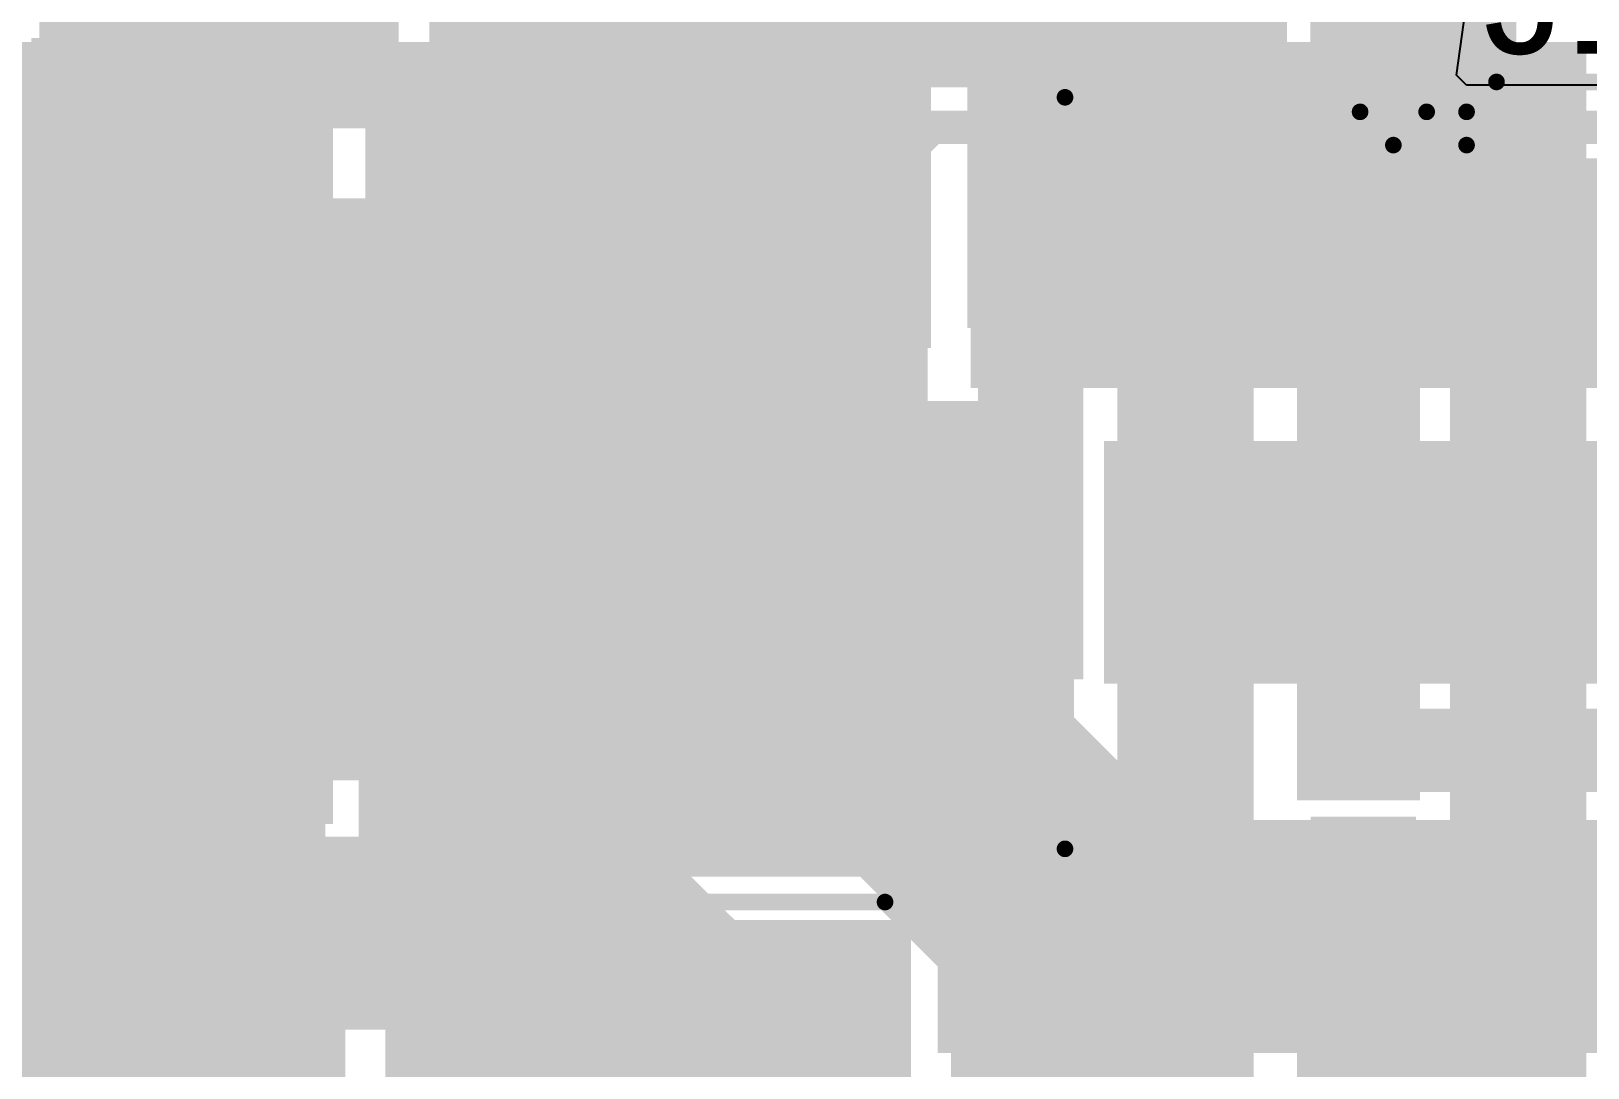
# Model space of a CAD drawing. Header units: millimetres. Extents: x -1.41 to 1.41, y -0.13 to 2.68.
# Drawn here: x 0.4716 to 0.9395, y 1.3545 to 1.6663 of the extents above; entities that cross this region are included whole.
import ezdxf

# ---------------------------------------------------------------- set-up
doc = ezdxf.new("R2010")
doc.units = ezdxf.units.MM
doc.header["$MEASUREMENT"] = 0
for name, color, linetype in [('BottomLayer', 5, 'Continuous'), ('BottomPaste', 16, 'Continuous'), ('BottomSolder', 6, 'Continuous'), ('Mechanical2', 216, 'Continuous'), ('TopLayer', 1, 'Continuous'), ('TopOverlay', 2, 'Continuous'), ('TopPaste', 8, 'Continuous'), ('TopSolder', 216, 'Continuous'), ('ViaHoleLayer', 16, 'Continuous')]:
    doc.layers.add(name, color=color, linetype=linetype)
doc.styles.add('Arial', font='', dxfattribs={"height": 0.2})
doc.styles.get('Arial').set_extended_font_data('Arial')

# ---------------------------------------------------------------- blocks, each defined once
blk = doc.blocks.new('X6521WVS_2_04H_C60D74_3')
at = {"layer": 'TopLayer'}
for points in [[(-0.175, 0.16535), (-0.125, 0.16535), (-0.125, 0.05512), (-0.175, 0.05512)], [(-0.075, 0.16535), (-0.025, 0.16535), (-0.025, 0.05512), (-0.075, 0.05512)], [(0.025, 0.16535), (0.075, 0.16535), (0.075, 0.05512), (0.025, 0.05512)], [(0.125, 0.16535), (0.175, 0.16535), (0.175, 0.05512), (0.125, 0.05512)], [(-0.175, -0.05512), (-0.125, -0.05512), (-0.125, -0.16535), (-0.175, -0.16535)], [(-0.075, -0.05512), (-0.025, -0.05512), (-0.025, -0.16535), (-0.075, -0.16535)], [(0.025, -0.05512), (0.075, -0.05512), (0.075, -0.16535), (0.025, -0.16535)], [(0.125, -0.05512), (0.175, -0.05512), (0.175, -0.16535), (0.125, -0.16535)]]:
    blk.add_hatch(color=1, dxfattribs=at).paths.add_polyline_path(points)
at = {"layer": 'TopOverlay'}
for points in [[(-0.171, -0.05315), (-0.128, -0.05315), (-0.128, -0.03615), (-0.171, -0.03615)], [(-0.193, -0.12315), (-0.186, -0.12315), (-0.186, -0.11315), (-0.193, -0.11315)]]:
    blk.add_hatch(color=2, dxfattribs=at).paths.add_polyline_path(points)
at = {"layer": 'TopPaste'}
for points in [[(-0.175, 0.16535), (-0.125, 0.16535), (-0.125, 0.05512), (-0.175, 0.05512)], [(-0.075, 0.16535), (-0.025, 0.16535), (-0.025, 0.05512), (-0.075, 0.05512)], [(0.025, 0.16535), (0.075, 0.16535), (0.075, 0.05512), (0.025, 0.05512)], [(0.125, 0.16535), (0.175, 0.16535), (0.175, 0.05512), (0.125, 0.05512)], [(-0.175, -0.05512), (-0.125, -0.05512), (-0.125, -0.16535), (-0.175, -0.16535)], [(-0.075, -0.05512), (-0.025, -0.05512), (-0.025, -0.16535), (-0.075, -0.16535)], [(0.025, -0.05512), (0.075, -0.05512), (0.075, -0.16535), (0.025, -0.16535)], [(0.125, -0.05512), (0.175, -0.05512), (0.175, -0.16535), (0.125, -0.16535)]]:
    blk.add_hatch(color=8, dxfattribs=at).paths.add_polyline_path(points)
at = {"layer": 'TopSolder'}
for points in [[(-0.179, 0.16935), (-0.121, 0.16935), (-0.121, 0.05112), (-0.179, 0.05112)], [(-0.079, 0.16935), (-0.021, 0.16935), (-0.021, 0.05112), (-0.079, 0.05112)], [(0.021, 0.16935), (0.079, 0.16935), (0.079, 0.05112), (0.021, 0.05112)], [(0.121, 0.16935), (0.179, 0.16935), (0.179, 0.05112), (0.121, 0.05112)], [(-0.179, -0.05112), (-0.121, -0.05112), (-0.121, -0.16935), (-0.179, -0.16935)], [(-0.079, -0.05112), (-0.021, -0.05112), (-0.021, -0.16935), (-0.079, -0.16935)], [(0.021, -0.05112), (0.079, -0.05112), (0.079, -0.16935), (0.021, -0.16935)], [(0.121, -0.05112), (0.179, -0.05112), (0.179, -0.16935), (0.121, -0.16935)]]:
    blk.add_hatch(color=216, dxfattribs=at).paths.add_polyline_path(points)
at = {"layer": 'TopOverlay', "const_width": 0.005}
for points in [[(-0.202, 0.087), (-0.193, 0.096)], [(-0.183, 0.096), (-0.193, 0.096)], [(0.193, 0.096), (0.183, 0.096)], [(0.202, 0.087), (0.193, 0.096)], [(-0.202, -0.087), (-0.202, 0.087)], [(0.202, -0.087), (0.202, 0.087)], [(-0.193, -0.096), (-0.202, -0.087)], [(0.193, -0.096), (0.202, -0.087)], [(-0.183, -0.096), (-0.193, -0.096)], [(0.193, -0.096), (0.183, -0.096)], [(-0.193, -0.128), (-0.193, -0.108)], [(-0.183, -0.118), (-0.193, -0.108)], [(-0.193, -0.128), (-0.183, -0.118)]]:
    blk.add_lwpolyline(points, dxfattribs=at)
at = {"layer": 'TopOverlay', "const_width": 0.0025}
for points in [[(-0.19425, 0.096, 1), (-0.19175, 0.096, 1)], [(-0.19425, 0.096, 1), (-0.19175, 0.096, 1)], [(-0.18425, 0.096, 1), (-0.18175, 0.096, 1)], [(0.18175, 0.096, 1), (0.18425, 0.096, 1)], [(0.19175, 0.096, 1), (0.19425, 0.096, 1)], [(0.19175, 0.096, 1), (0.19425, 0.096, 1)], [(-0.20325, 0.087, 1), (-0.20075, 0.087, 1)], [(-0.20325, 0.087, 1), (-0.20075, 0.087, 1)], [(0.20075, 0.087, 1), (0.20325, 0.087, 1)], [(0.20075, 0.087, 1), (0.20325, 0.087, 1)], [(-0.20325, -0.087, 1), (-0.20075, -0.087, 1)], [(-0.20325, -0.087, 1), (-0.20075, -0.087, 1)], [(0.20075, -0.087, 1), (0.20325, -0.087, 1)], [(0.20075, -0.087, 1), (0.20325, -0.087, 1)], [(-0.19425, -0.096, 1), (-0.19175, -0.096, 1)], [(-0.19425, -0.096, 1), (-0.19175, -0.096, 1)], [(-0.18425, -0.096, 1), (-0.18175, -0.096, 1)], [(0.18175, -0.096, 1), (0.18425, -0.096, 1)], [(0.19175, -0.096, 1), (0.19425, -0.096, 1)], [(0.19175, -0.096, 1), (0.19425, -0.096, 1)], [(-0.19425, -0.108, 1), (-0.19175, -0.108, 1)], [(-0.19425, -0.108, 1), (-0.19175, -0.108, 1)], [(-0.18425, -0.118, 1), (-0.18175, -0.118, 1)], [(-0.18425, -0.118, 1), (-0.18175, -0.118, 1)], [(-0.19425, -0.128, 1), (-0.19175, -0.128, 1)], [(-0.19425, -0.128, 1), (-0.19175, -0.128, 1)]]:
    blk.add_lwpolyline(points, format="xyb", close=True, dxfattribs=at)
blk = doc.blocks.new('R__0603_B_32')
at = {"layer": 'BottomLayer'}
for points in [[(-0.045, -0.0175), (-0.045, 0.0175), (-0.015, 0.0175), (-0.015, -0.0175)], [(0.015, -0.0175), (0.015, 0.0175), (0.045, 0.0175), (0.045, -0.0175)]]:
    blk.add_hatch(color=5, dxfattribs=at).paths.add_polyline_path(points)
at = {"layer": 'BottomPaste'}
for points in [[(-0.045, -0.0175), (-0.045, 0.0175), (-0.015, 0.0175), (-0.015, -0.0175)], [(0.015, -0.0175), (0.015, 0.0175), (0.045, 0.0175), (0.045, -0.0175)]]:
    blk.add_hatch(color=16, dxfattribs=at).paths.add_polyline_path(points)
at = {"layer": 'BottomSolder'}
for points in [[(-0.049, -0.0215), (-0.049, 0.0215), (-0.011, 0.0215), (-0.011, -0.0215)], [(0.011, -0.0215), (0.011, 0.0215), (0.049, 0.0215), (0.049, -0.0215)]]:
    blk.add_hatch(color=6, dxfattribs=at).paths.add_polyline_path(points)
blk = doc.blocks.new('AO4882_MS_B_36')
at = {"layer": 'BottomLayer'}
for points in [[(-0.14567, 0.08681), (-0.05906, 0.08681), (-0.05906, 0.06319), (-0.14567, 0.06319)], [(0.05906, 0.08681), (0.14567, 0.08681), (0.14567, 0.06319), (0.05906, 0.06319)], [(-0.14567, 0.03681), (-0.05906, 0.03681), (-0.05906, 0.01319), (-0.14567, 0.01319)], [(0.05906, 0.03681), (0.14567, 0.03681), (0.14567, 0.01319), (0.05906, 0.01319)], [(-0.14567, -0.01319), (-0.05906, -0.01319), (-0.05906, -0.03681), (-0.14567, -0.03681)], [(0.05906, -0.01319), (0.14567, -0.01319), (0.14567, -0.03681), (0.05906, -0.03681)], [(-0.14567, -0.06319), (-0.05906, -0.06319), (-0.05906, -0.08681), (-0.14567, -0.08681)], [(0.05906, -0.06319), (0.14567, -0.06319), (0.14567, -0.08681), (0.05906, -0.08681)]]:
    blk.add_hatch(color=5, dxfattribs=at).paths.add_polyline_path(points)
at = {"layer": 'BottomPaste'}
for points in [[(-0.14567, 0.08681), (-0.05906, 0.08681), (-0.05906, 0.06319), (-0.14567, 0.06319)], [(0.05906, 0.08681), (0.14567, 0.08681), (0.14567, 0.06319), (0.05906, 0.06319)], [(-0.14567, 0.03681), (-0.05906, 0.03681), (-0.05906, 0.01319), (-0.14567, 0.01319)], [(0.05906, 0.03681), (0.14567, 0.03681), (0.14567, 0.01319), (0.05906, 0.01319)], [(-0.14567, -0.01319), (-0.05906, -0.01319), (-0.05906, -0.03681), (-0.14567, -0.03681)], [(0.05906, -0.01319), (0.14567, -0.01319), (0.14567, -0.03681), (0.05906, -0.03681)], [(-0.14567, -0.06319), (-0.05906, -0.06319), (-0.05906, -0.08681), (-0.14567, -0.08681)], [(0.05906, -0.06319), (0.14567, -0.06319), (0.14567, -0.08681), (0.05906, -0.08681)]]:
    blk.add_hatch(color=16, dxfattribs=at).paths.add_polyline_path(points)
at = {"layer": 'BottomSolder'}
for points in [[(-0.14967, 0.09081), (-0.05506, 0.09081), (-0.05506, 0.05919), (-0.14967, 0.05919)], [(0.05506, 0.09081), (0.14967, 0.09081), (0.14967, 0.05919), (0.05506, 0.05919)], [(-0.14967, 0.04081), (-0.05506, 0.04081), (-0.05506, 0.00919), (-0.14967, 0.00919)], [(0.05506, 0.04081), (0.14967, 0.04081), (0.14967, 0.00919), (0.05506, 0.00919)], [(-0.14967, -0.00919), (-0.05506, -0.00919), (-0.05506, -0.04081), (-0.14967, -0.04081)], [(0.05506, -0.00919), (0.14967, -0.00919), (0.14967, -0.04081), (0.05506, -0.04081)], [(-0.14967, -0.05919), (-0.05506, -0.05919), (-0.05506, -0.09081), (-0.14967, -0.09081)], [(0.05506, -0.05919), (0.14967, -0.05919), (0.14967, -0.09081), (0.05506, -0.09081)]]:
    blk.add_hatch(color=6, dxfattribs=at).paths.add_polyline_path(points)
blk = doc.blocks.new('AO4882_MS_B_37')
at = {"layer": 'BottomLayer'}
for points in [[(-0.14567, 0.08681), (-0.05906, 0.08681), (-0.05906, 0.06319), (-0.14567, 0.06319)], [(0.05906, 0.08681), (0.14567, 0.08681), (0.14567, 0.06319), (0.05906, 0.06319)], [(-0.14567, 0.03681), (-0.05906, 0.03681), (-0.05906, 0.01319), (-0.14567, 0.01319)], [(0.05906, 0.03681), (0.14567, 0.03681), (0.14567, 0.01319), (0.05906, 0.01319)], [(-0.14567, -0.01319), (-0.05906, -0.01319), (-0.05906, -0.03681), (-0.14567, -0.03681)], [(0.05906, -0.01319), (0.14567, -0.01319), (0.14567, -0.03681), (0.05906, -0.03681)], [(-0.14567, -0.06319), (-0.05906, -0.06319), (-0.05906, -0.08681), (-0.14567, -0.08681)], [(0.05906, -0.06319), (0.14567, -0.06319), (0.14567, -0.08681), (0.05906, -0.08681)]]:
    blk.add_hatch(color=5, dxfattribs=at).paths.add_polyline_path(points)
at = {"layer": 'BottomPaste'}
for points in [[(-0.14567, 0.08681), (-0.05906, 0.08681), (-0.05906, 0.06319), (-0.14567, 0.06319)], [(0.05906, 0.08681), (0.14567, 0.08681), (0.14567, 0.06319), (0.05906, 0.06319)], [(-0.14567, 0.03681), (-0.05906, 0.03681), (-0.05906, 0.01319), (-0.14567, 0.01319)], [(0.05906, 0.03681), (0.14567, 0.03681), (0.14567, 0.01319), (0.05906, 0.01319)], [(-0.14567, -0.01319), (-0.05906, -0.01319), (-0.05906, -0.03681), (-0.14567, -0.03681)], [(0.05906, -0.01319), (0.14567, -0.01319), (0.14567, -0.03681), (0.05906, -0.03681)], [(-0.14567, -0.06319), (-0.05906, -0.06319), (-0.05906, -0.08681), (-0.14567, -0.08681)], [(0.05906, -0.06319), (0.14567, -0.06319), (0.14567, -0.08681), (0.05906, -0.08681)]]:
    blk.add_hatch(color=16, dxfattribs=at).paths.add_polyline_path(points)
at = {"layer": 'BottomSolder'}
for points in [[(-0.14967, 0.09081), (-0.05506, 0.09081), (-0.05506, 0.05919), (-0.14967, 0.05919)], [(0.05506, 0.09081), (0.14967, 0.09081), (0.14967, 0.05919), (0.05506, 0.05919)], [(-0.14967, 0.04081), (-0.05506, 0.04081), (-0.05506, 0.00919), (-0.14967, 0.00919)], [(0.05506, 0.04081), (0.14967, 0.04081), (0.14967, 0.00919), (0.05506, 0.00919)], [(-0.14967, -0.00919), (-0.05506, -0.00919), (-0.05506, -0.04081), (-0.14967, -0.04081)], [(0.05506, -0.00919), (0.14967, -0.00919), (0.14967, -0.04081), (0.05506, -0.04081)], [(-0.14967, -0.05919), (-0.05506, -0.05919), (-0.05506, -0.09081), (-0.14967, -0.09081)], [(0.05506, -0.05919), (0.14967, -0.05919), (0.14967, -0.09081), (0.05506, -0.09081)]]:
    blk.add_hatch(color=6, dxfattribs=at).paths.add_polyline_path(points)
blk = doc.blocks.new('SOD_128_B_42')
at = {"layer": 'BottomLayer'}
for points in [[(-0.11417, 0.04134), (-0.05906, 0.04134), (-0.05906, -0.04134), (-0.11417, -0.04134)], [(0.05906, 0.04134), (0.11417, 0.04134), (0.11417, -0.04134), (0.05906, -0.04134)]]:
    blk.add_hatch(color=5, dxfattribs=at).paths.add_polyline_path(points)
at = {"layer": 'BottomPaste'}
for points in [[(-0.11417, 0.04134), (-0.05906, 0.04134), (-0.05906, -0.04134), (-0.11417, -0.04134)], [(0.05906, 0.04134), (0.11417, 0.04134), (0.11417, -0.04134), (0.05906, -0.04134)]]:
    blk.add_hatch(color=16, dxfattribs=at).paths.add_polyline_path(points)
at = {"layer": 'BottomSolder'}
for points in [[(-0.11817, 0.04534), (-0.05506, 0.04534), (-0.05506, -0.04534), (-0.11817, -0.04534)], [(0.05506, 0.04534), (0.11817, 0.04534), (0.11817, -0.04534), (0.05506, -0.04534)]]:
    blk.add_hatch(color=6, dxfattribs=at).paths.add_polyline_path(points)
blk = doc.blocks.new('SOD_128_B_43')
at = {"layer": 'BottomLayer'}
for points in [[(-0.11417, 0.04134), (-0.05906, 0.04134), (-0.05906, -0.04134), (-0.11417, -0.04134)], [(0.05906, 0.04134), (0.11417, 0.04134), (0.11417, -0.04134), (0.05906, -0.04134)]]:
    blk.add_hatch(color=5, dxfattribs=at).paths.add_polyline_path(points)
at = {"layer": 'BottomPaste'}
for points in [[(-0.11417, 0.04134), (-0.05906, 0.04134), (-0.05906, -0.04134), (-0.11417, -0.04134)], [(0.05906, 0.04134), (0.11417, 0.04134), (0.11417, -0.04134), (0.05906, -0.04134)]]:
    blk.add_hatch(color=16, dxfattribs=at).paths.add_polyline_path(points)
at = {"layer": 'BottomSolder'}
for points in [[(-0.11817, 0.04534), (-0.05506, 0.04534), (-0.05506, -0.04534), (-0.11817, -0.04534)], [(0.05506, 0.04534), (0.11817, 0.04534), (0.11817, -0.04534), (0.05506, -0.04534)]]:
    blk.add_hatch(color=6, dxfattribs=at).paths.add_polyline_path(points)
blk = doc.blocks.new('SOD_128_B_44')
at = {"layer": 'BottomLayer'}
for points in [[(-0.11417, 0.04134), (-0.05906, 0.04134), (-0.05906, -0.04134), (-0.11417, -0.04134)], [(0.05906, 0.04134), (0.11417, 0.04134), (0.11417, -0.04134), (0.05906, -0.04134)]]:
    blk.add_hatch(color=5, dxfattribs=at).paths.add_polyline_path(points)
at = {"layer": 'BottomPaste'}
for points in [[(-0.11417, 0.04134), (-0.05906, 0.04134), (-0.05906, -0.04134), (-0.11417, -0.04134)], [(0.05906, 0.04134), (0.11417, 0.04134), (0.11417, -0.04134), (0.05906, -0.04134)]]:
    blk.add_hatch(color=16, dxfattribs=at).paths.add_polyline_path(points)
at = {"layer": 'BottomSolder'}
for points in [[(-0.11817, 0.04534), (-0.05506, 0.04534), (-0.05506, -0.04534), (-0.11817, -0.04534)], [(0.05506, 0.04534), (0.11817, 0.04534), (0.11817, -0.04534), (0.05506, -0.04534)]]:
    blk.add_hatch(color=6, dxfattribs=at).paths.add_polyline_path(points)
blk = doc.blocks.new('SOD_128_B_45')
at = {"layer": 'BottomLayer'}
for points in [[(-0.11417, 0.04134), (-0.05906, 0.04134), (-0.05906, -0.04134), (-0.11417, -0.04134)], [(0.05906, 0.04134), (0.11417, 0.04134), (0.11417, -0.04134), (0.05906, -0.04134)]]:
    blk.add_hatch(color=5, dxfattribs=at).paths.add_polyline_path(points)
at = {"layer": 'BottomPaste'}
for points in [[(-0.11417, 0.04134), (-0.05906, 0.04134), (-0.05906, -0.04134), (-0.11417, -0.04134)], [(0.05906, 0.04134), (0.11417, 0.04134), (0.11417, -0.04134), (0.05906, -0.04134)]]:
    blk.add_hatch(color=16, dxfattribs=at).paths.add_polyline_path(points)
at = {"layer": 'BottomSolder'}
for points in [[(-0.11817, 0.04534), (-0.05506, 0.04534), (-0.05506, -0.04534), (-0.11817, -0.04534)], [(0.05506, 0.04534), (0.11817, 0.04534), (0.11817, -0.04534), (0.05506, -0.04534)]]:
    blk.add_hatch(color=6, dxfattribs=at).paths.add_polyline_path(points)
blk = doc.blocks.new('VKME1451J221MV_96')
at = {"layer": 'TopOverlay', "const_width": 0.005}
for points in [[(-0.20126, 0.199), (0.10609, 0.199)], [(0.10609, 0.199), (0.20056, 0.10453)]]:
    blk.add_lwpolyline(points, dxfattribs=at)
at = {"layer": 'TopOverlay', "const_width": 0.0025}
blk.add_lwpolyline([(0.10484, 0.199, 1), (0.10734, 0.199, 1)], format="xyb", close=True, dxfattribs=at)
blk.add_lwpolyline([(0.10484, 0.199, 1), (0.10734, 0.199, 1)], format="xyb", close=True, dxfattribs=at)
blk = doc.blocks.new('VT1H471MI135000CE0_110')
at = {"layer": 'TopLayer'}
blk.add_hatch(color=1, dxfattribs=at).paths.add_polyline_path([(0.08051, 0.03445), (0.32461, 0.03445), (0.32461, -0.03445), (0.08051, -0.03445)])
at = {"layer": 'TopPaste'}
blk.add_hatch(color=8, dxfattribs=at).paths.add_polyline_path([(0.08051, 0.03445), (0.32461, 0.03445), (0.32461, -0.03445), (0.08051, -0.03445)])
at = {"layer": 'TopSolder'}
blk.add_hatch(color=216, dxfattribs=at).paths.add_polyline_path([(0.07651, 0.03845), (0.32861, 0.03845), (0.32861, -0.03845), (0.07651, -0.03845)])
at = {"layer": 'TopOverlay', "const_width": 0.005}
for points in [[(0.26758, -0.268), (0.26758, -0.042)], [(-0.13578, -0.268), (0.26758, -0.268)]]:
    blk.add_lwpolyline(points, dxfattribs=at)
at = {"layer": 'TopOverlay', "const_width": 0.0025}
for points in [[(0.26633, -0.042, 1), (0.26883, -0.042, 1)], [(0.26633, -0.268, 1), (0.26883, -0.268, 1)], [(0.26633, -0.268, 1), (0.26883, -0.268, 1)]]:
    blk.add_lwpolyline(points, format="xyb", close=True, dxfattribs=at)

msp = doc.modelspace()

# ---------------------------------------------------------------- hatches: boundary and pattern name
at = {"layer": 'BottomLayer'}
for points in [[(0.193, 1.60296), (0.562, 1.60296), (0.562, 1.66296), (0.193, 1.66296)], [(0.572, 1.60296), (0.731, 1.60296), (0.731, 1.66296), (0.572, 1.66296)], [(0.635, 1.571), (0.742, 1.571), (0.742, 1.66296), (0.635, 1.66296)], [(0.753, 1.577), (0.939, 1.577), (0.939, 1.663), (0.753, 1.663)], [(0.898, 1.419), (0.939, 1.419), (0.939, 1.627), (0.898, 1.627)], [(0.402, 1.411), (0.56, 1.411), (0.56, 1.592), (0.402, 1.592)], [(0.57, 1.423), (0.626, 1.423), (0.626, 1.585), (0.57, 1.585)], [(0.852, 1.435), (0.889, 1.435), (0.889, 1.564), (0.852, 1.564)], [(0.798, 1.419), (0.839, 1.419), (0.839, 1.562), (0.798, 1.562)], [(0.57, 1.412), (0.736, 1.412), (0.736, 1.555), (0.57, 1.555)], [(0.7, 1.441), (0.785, 1.441), (0.785, 1.555), (0.7, 1.555)], [(0.748, 1.339), (0.839, 1.339), (0.839, 1.426), (0.748, 1.426)], [(0.852, 1.339), (0.939, 1.339), (0.939, 1.426), (0.852, 1.426)], [(0.403, 1.30196), (0.566, 1.30196), (0.566, 1.399), (0.403, 1.399)], [(0.578, 1.30196), (0.736, 1.30196), (0.736, 1.399), (0.578, 1.399)]]:
    msp.add_hatch(color=5, dxfattribs=at).paths.add_polyline_path(points)
h = msp.add_hatch(color=5, dxfattribs=at)
edge = h.paths.add_edge_path()
edge.add_arc((0.784, 1.602), 0.01181, 0, 360)
h = msp.add_hatch(color=5, dxfattribs=at)
edge = h.paths.add_edge_path()
edge.add_arc((0.81, 1.602), 0.01181, 0, 360)
h = msp.add_hatch(color=5, dxfattribs=at)
edge = h.paths.add_edge_path()
edge.add_arc((0.836, 1.602), 0.01181, 0, 360)
h = msp.add_hatch(color=5, dxfattribs=at)
edge = h.paths.add_edge_path()
edge.add_arc((0.862, 1.602), 0.01181, 0, 360)
h = msp.add_hatch(color=5, dxfattribs=at)
edge = h.paths.add_edge_path()
edge.add_arc((0.888, 1.602), 0.01181, 0, 360)
h = msp.add_hatch(color=5, dxfattribs=at)
edge = h.paths.add_edge_path()
edge.add_arc((0.914, 1.602), 0.01181, 0, 360)
h = msp.add_hatch(color=5, dxfattribs=at)
edge = h.paths.add_edge_path()
edge.add_arc((0.701, 1.596), 0.01181, 0, 360)
h = msp.add_hatch(color=5, dxfattribs=at)
edge = h.paths.add_edge_path()
edge.add_arc((0.819, 1.529), 0.01181, 0, 360)
h = msp.add_hatch(color=5, dxfattribs=at)
edge = h.paths.add_edge_path()
edge.add_arc((0.819, 1.503), 0.01181, 0, 360)
h = msp.add_hatch(color=5, dxfattribs=at)
edge = h.paths.add_edge_path()
edge.add_arc((0.819, 1.477), 0.01181, 0, 360)
h = msp.add_hatch(color=5, dxfattribs=at)
edge = h.paths.add_edge_path()
edge.add_arc((0.872, 1.45), 0.01181, 0, 360)
at = {"layer": 'BottomSolder'}
h = msp.add_hatch(color=6, dxfattribs=at)
edge = h.paths.add_edge_path()
edge.add_arc((0.784, 1.602), 0.00591, 0, 360)
h = msp.add_hatch(color=6, dxfattribs=at)
edge = h.paths.add_edge_path()
edge.add_arc((0.81, 1.602), 0.00591, 0, 360)
h = msp.add_hatch(color=6, dxfattribs=at)
edge = h.paths.add_edge_path()
edge.add_arc((0.836, 1.602), 0.00591, 0, 360)
h = msp.add_hatch(color=6, dxfattribs=at)
edge = h.paths.add_edge_path()
edge.add_arc((0.862, 1.602), 0.00591, 0, 360)
h = msp.add_hatch(color=6, dxfattribs=at)
edge = h.paths.add_edge_path()
edge.add_arc((0.888, 1.602), 0.00591, 0, 360)
h = msp.add_hatch(color=6, dxfattribs=at)
edge = h.paths.add_edge_path()
edge.add_arc((0.914, 1.602), 0.00591, 0, 360)
h = msp.add_hatch(color=6, dxfattribs=at)
edge = h.paths.add_edge_path()
edge.add_arc((0.701, 1.596), 0.00591, 0, 360)
h = msp.add_hatch(color=6, dxfattribs=at)
edge = h.paths.add_edge_path()
edge.add_arc((0.819, 1.529), 0.00591, 0, 360)
h = msp.add_hatch(color=6, dxfattribs=at)
edge = h.paths.add_edge_path()
edge.add_arc((0.819, 1.503), 0.00591, 0, 360)
h = msp.add_hatch(color=6, dxfattribs=at)
edge = h.paths.add_edge_path()
edge.add_arc((0.819, 1.477), 0.00591, 0, 360)
h = msp.add_hatch(color=6, dxfattribs=at)
edge = h.paths.add_edge_path()
edge.add_arc((0.872, 1.45), 0.00591, 0, 360)
at = {"layer": 'TopLayer'}
for points in [[(0.594, 1.64937), (0.849, 1.64937), (0.849, 1.835), (0.594, 1.835)], [(0.474, 1.637), (0.582, 1.637), (0.582, 1.822), (0.474, 1.822)], [(0.856, 1.65), (0.918, 1.65), (0.918, 1.765), (0.856, 1.765)], [(0.754, 1.625), (0.754, 1.559), (1.18, 1.559), (1.18, 1.625)], [(0.361, 1.547), (0.673, 1.547), (0.673, 1.616), (0.361, 1.616)], [(0.361, 1.441), (0.741, 1.441), (0.741, 1.572), (0.361, 1.572)], [(0.794, 1.47004), (1.166, 1.47004), (1.166, 1.543), (0.794, 1.543)], [(0.81741, 1.37059), (0.84591, 1.39909), (0.738, 1.507), (0.7095, 1.4785)], [(0.76877, 1.36395), (0.79991, 1.39509), (0.6935, 1.5015), (0.66236, 1.47036)], [(0.744, 1.429), (0.744, 1.359), (1.164, 1.359), (1.164, 1.429)], [(0.25, 1.366), (0.663, 1.366), (0.663, 1.424), (0.25, 1.424)], [(0.70491, 1.27209), (0.73077, 1.29795), (0.60477, 1.42395), (0.57891, 1.39809)], [(0.75141, 1.27159), (0.78091, 1.30109), (0.658, 1.424), (0.6285, 1.3945)]]:
    msp.add_hatch(color=1, dxfattribs=at).paths.add_polyline_path(points)
h = msp.add_hatch(color=1, dxfattribs=at)
edge = h.paths.add_edge_path()
edge.add_arc((0.784, 1.602), 0.01181, 0, 360)
h = msp.add_hatch(color=1, dxfattribs=at)
edge = h.paths.add_edge_path()
edge.add_arc((0.81, 1.602), 0.01181, 0, 360)
h = msp.add_hatch(color=1, dxfattribs=at)
edge = h.paths.add_edge_path()
edge.add_arc((0.836, 1.602), 0.01181, 0, 360)
h = msp.add_hatch(color=1, dxfattribs=at)
edge = h.paths.add_edge_path()
edge.add_arc((0.862, 1.602), 0.01181, 0, 360)
h = msp.add_hatch(color=1, dxfattribs=at)
edge = h.paths.add_edge_path()
edge.add_arc((0.888, 1.602), 0.01181, 0, 360)
h = msp.add_hatch(color=1, dxfattribs=at)
edge = h.paths.add_edge_path()
edge.add_arc((0.914, 1.602), 0.01181, 0, 360)
h = msp.add_hatch(color=1, dxfattribs=at)
edge = h.paths.add_edge_path()
edge.add_arc((0.701, 1.596), 0.01181, 0, 360)
h = msp.add_hatch(color=1, dxfattribs=at)
edge = h.paths.add_edge_path()
edge.add_arc((0.819, 1.529), 0.01181, 0, 360)
h = msp.add_hatch(color=1, dxfattribs=at)
edge = h.paths.add_edge_path()
edge.add_arc((0.819, 1.503), 0.01181, 0, 360)
h = msp.add_hatch(color=1, dxfattribs=at)
edge = h.paths.add_edge_path()
edge.add_arc((0.819, 1.477), 0.01181, 0, 360)
h = msp.add_hatch(color=1, dxfattribs=at)
edge = h.paths.add_edge_path()
edge.add_arc((0.872, 1.45), 0.01181, 0, 360)
at = {"layer": 'TopSolder'}
h = msp.add_hatch(color=216, dxfattribs=at)
edge = h.paths.add_edge_path()
edge.add_arc((0.784, 1.602), 0.00591, 0, 360)
h = msp.add_hatch(color=216, dxfattribs=at)
edge = h.paths.add_edge_path()
edge.add_arc((0.81, 1.602), 0.00591, 0, 360)
h = msp.add_hatch(color=216, dxfattribs=at)
edge = h.paths.add_edge_path()
edge.add_arc((0.836, 1.602), 0.00591, 0, 360)
h = msp.add_hatch(color=216, dxfattribs=at)
edge = h.paths.add_edge_path()
edge.add_arc((0.862, 1.602), 0.00591, 0, 360)
h = msp.add_hatch(color=216, dxfattribs=at)
edge = h.paths.add_edge_path()
edge.add_arc((0.888, 1.602), 0.00591, 0, 360)
h = msp.add_hatch(color=216, dxfattribs=at)
edge = h.paths.add_edge_path()
edge.add_arc((0.914, 1.602), 0.00591, 0, 360)
h = msp.add_hatch(color=216, dxfattribs=at)
edge = h.paths.add_edge_path()
edge.add_arc((0.701, 1.596), 0.00591, 0, 360)
h = msp.add_hatch(color=216, dxfattribs=at)
edge = h.paths.add_edge_path()
edge.add_arc((0.819, 1.529), 0.00591, 0, 360)
h = msp.add_hatch(color=216, dxfattribs=at)
edge = h.paths.add_edge_path()
edge.add_arc((0.819, 1.503), 0.00591, 0, 360)
h = msp.add_hatch(color=216, dxfattribs=at)
edge = h.paths.add_edge_path()
edge.add_arc((0.819, 1.477), 0.00591, 0, 360)
h = msp.add_hatch(color=216, dxfattribs=at)
edge = h.paths.add_edge_path()
edge.add_arc((0.872, 1.45), 0.00591, 0, 360)
at = {"layer": 'ViaHoleLayer'}
h = msp.add_hatch(color=16, dxfattribs=at)
edge = h.paths.add_edge_path()
edge.add_arc((0.784, 1.602), 0.00591, 0, 360)
h = msp.add_hatch(color=16, dxfattribs=at)
edge = h.paths.add_edge_path()
edge.add_arc((0.81, 1.602), 0.00591, 0, 360)
h = msp.add_hatch(color=16, dxfattribs=at)
edge = h.paths.add_edge_path()
edge.add_arc((0.836, 1.602), 0.00591, 0, 360)
h = msp.add_hatch(color=16, dxfattribs=at)
edge = h.paths.add_edge_path()
edge.add_arc((0.862, 1.602), 0.00591, 0, 360)
h = msp.add_hatch(color=16, dxfattribs=at)
edge = h.paths.add_edge_path()
edge.add_arc((0.888, 1.602), 0.00591, 0, 360)
h = msp.add_hatch(color=16, dxfattribs=at)
edge = h.paths.add_edge_path()
edge.add_arc((0.914, 1.602), 0.00591, 0, 360)
h = msp.add_hatch(color=16, dxfattribs=at)
edge = h.paths.add_edge_path()
edge.add_arc((0.701, 1.596), 0.00591, 0, 360)
h = msp.add_hatch(color=16, dxfattribs=at)
edge = h.paths.add_edge_path()
edge.add_arc((0.819, 1.529), 0.00591, 0, 360)
h = msp.add_hatch(color=16, dxfattribs=at)
edge = h.paths.add_edge_path()
edge.add_arc((0.819, 1.503), 0.00591, 0, 360)
h = msp.add_hatch(color=16, dxfattribs=at)
edge = h.paths.add_edge_path()
edge.add_arc((0.819, 1.477), 0.00591, 0, 360)
h = msp.add_hatch(color=16, dxfattribs=at)
edge = h.paths.add_edge_path()
edge.add_arc((0.872, 1.45), 0.00591, 0, 360)

# ---------------------------------------------------------------- linework, layer by layer
at = {"layer": 'BottomLayer'}
for points, const_width in [([(0.4242, 1.5637), (0.481, 1.50689)], 0.008), ([(0.872, 1.452), (0.872, 1.51864)], 0.02), ([(0.76731, 1.45939), (0.772, 1.46407)], 0.008), ([(0.599, 1.372), (0.59931, 1.37169)], 0.022)]:
    msp.add_lwpolyline(points, dxfattribs=dict(at, const_width=const_width))
for points, const_width in [([(0.867, 1.51864, 1), (0.877, 1.51864, 1)], 0.01), ([(0.479, 1.50689, 1), (0.483, 1.50689, 1)], 0.004), ([(0.77, 1.46407, 1), (0.774, 1.46407, 1)], 0.004), ([(0.76531, 1.45939, 1), (0.76931, 1.45939, 1)], 0.004), ([(0.867, 1.452, 1), (0.877, 1.452, 1)], 0.01), ([(0.5935, 1.372, 1), (0.6045, 1.372, 1)], 0.011), ([(0.59381, 1.37169, 1), (0.60481, 1.37169, 1)], 0.011)]:
    msp.add_lwpolyline(points, format="xyb", close=True, dxfattribs=dict(at, const_width=const_width))
at = {"layer": 'Mechanical2', "const_width": 0.015}
msp.add_lwpolyline([(1.39764, 1.27953, 1), (-1.39764, 1.27953, 1)], format="xyb", close=True, dxfattribs=at)
at = {"layer": 'TopLayer'}
for p, q in [((0.9, 1.653), (0.914, 1.754)), ((0.903, 1.65), (0.9, 1.653)), ((0.97, 1.65), (0.903, 1.65))]:
    msp.add_line(p, q, dxfattribs=at)
for points, const_width in [([(0.701, 1.596), (0.74237, 1.63737)], 0.01), ([(0.74237, 1.63737), (1.19314, 1.63737)], 0.01), ([(0.9, 1.599), (1.10924, 1.599)], 0.045), ([(0.784, 1.602), (0.88576, 1.602)], 0.025), ([(0.88576, 1.602), (0.88876, 1.599)], 0.025), ([(0.88876, 1.599), (0.9, 1.599)], 0.008), ([(0.88876, 1.499), (1.10924, 1.499)], 0.022), ([(0.872, 1.45), (0.983, 1.45)], 0.025), ([(0.4565, 1.404), (0.633, 1.404)], 0.03), ([(0.633, 1.404), (0.648, 1.389)], 0.03), ([(0.763, 1.399), (0.88876, 1.399)], 0.03)]:
    msp.add_lwpolyline(points, dxfattribs=dict(at, const_width=const_width))
for points, const_width in [([(0.73987, 1.63737, 1), (0.74487, 1.63737, 1)], 0.005), ([(0.73987, 1.63737, 1), (0.74487, 1.63737, 1)], 0.005), ([(0.88875, 1.599, 1), (0.91125, 1.599, 1)], 0.0225), ([(0.77775, 1.602, 1), (0.79025, 1.602, 1)], 0.0125), ([(0.87951, 1.602, 1), (0.89201, 1.602, 1)], 0.0125), ([(0.87951, 1.602, 1), (0.89201, 1.602, 1)], 0.0125), ([(0.88251, 1.599, 1), (0.89501, 1.599, 1)], 0.0125), ([(0.6985, 1.596, 1), (0.7035, 1.596, 1)], 0.005), ([(0.88676, 1.599, 1), (0.89076, 1.599, 1)], 0.004), ([(0.898, 1.599, 1), (0.902, 1.599, 1)], 0.004), ([(0.88326, 1.499, 1), (0.89426, 1.499, 1)], 0.011), ([(0.86575, 1.45, 1), (0.87825, 1.45, 1)], 0.0125), ([(0.6255, 1.404, 1), (0.6405, 1.404, 1)], 0.015), ([(0.6255, 1.404, 1), (0.6405, 1.404, 1)], 0.015), ([(0.7555, 1.399, 1), (0.7705, 1.399, 1)], 0.015), ([(0.88126, 1.399, 1), (0.89626, 1.399, 1)], 0.015), ([(0.6405, 1.389, 1), (0.6555, 1.389, 1)], 0.015)]:
    msp.add_lwpolyline(points, format="xyb", close=True, dxfattribs=dict(at, const_width=const_width))

# ---------------------------------------------------------------- block references
for name, p in [('VT1H471MI135000CE0_110', (0.51473, 1.68837)), ('VKME1451J221MV_96', (0.62213, 1.20537))]:
    msp.add_blockref(name, p)
for name, p, rotation in [('AO4882_MS_B_37', (0.847, 1.621), 90), ('SOD_128_B_43', (0.517, 1.54603), 90), ('SOD_128_B_45', (0.684, 1.546), 90), ('X6521WVS_2_04H_C60D74_3', (0.999, 1.449), 270), ('R__0603_B_32', (0.601, 1.599), 270), ('AO4882_MS_B_36', (0.847, 1.28036), 90), ('SOD_128_B_42', (0.517, 1.244), 90), ('SOD_128_B_44', (0.684, 1.24407), 90)]:
    msp.add_blockref(name, p, dxfattribs=dict(rotation=rotation))

# ---------------------------------------------------------------- texts
at = {"layer": 'TopOverlay', "style": 'Arial'}
msp.add_text('J11', height=0.035, dxfattribs=at).set_placement((0.9081, 1.65951))

doc.saveas('drawing.dxf')
